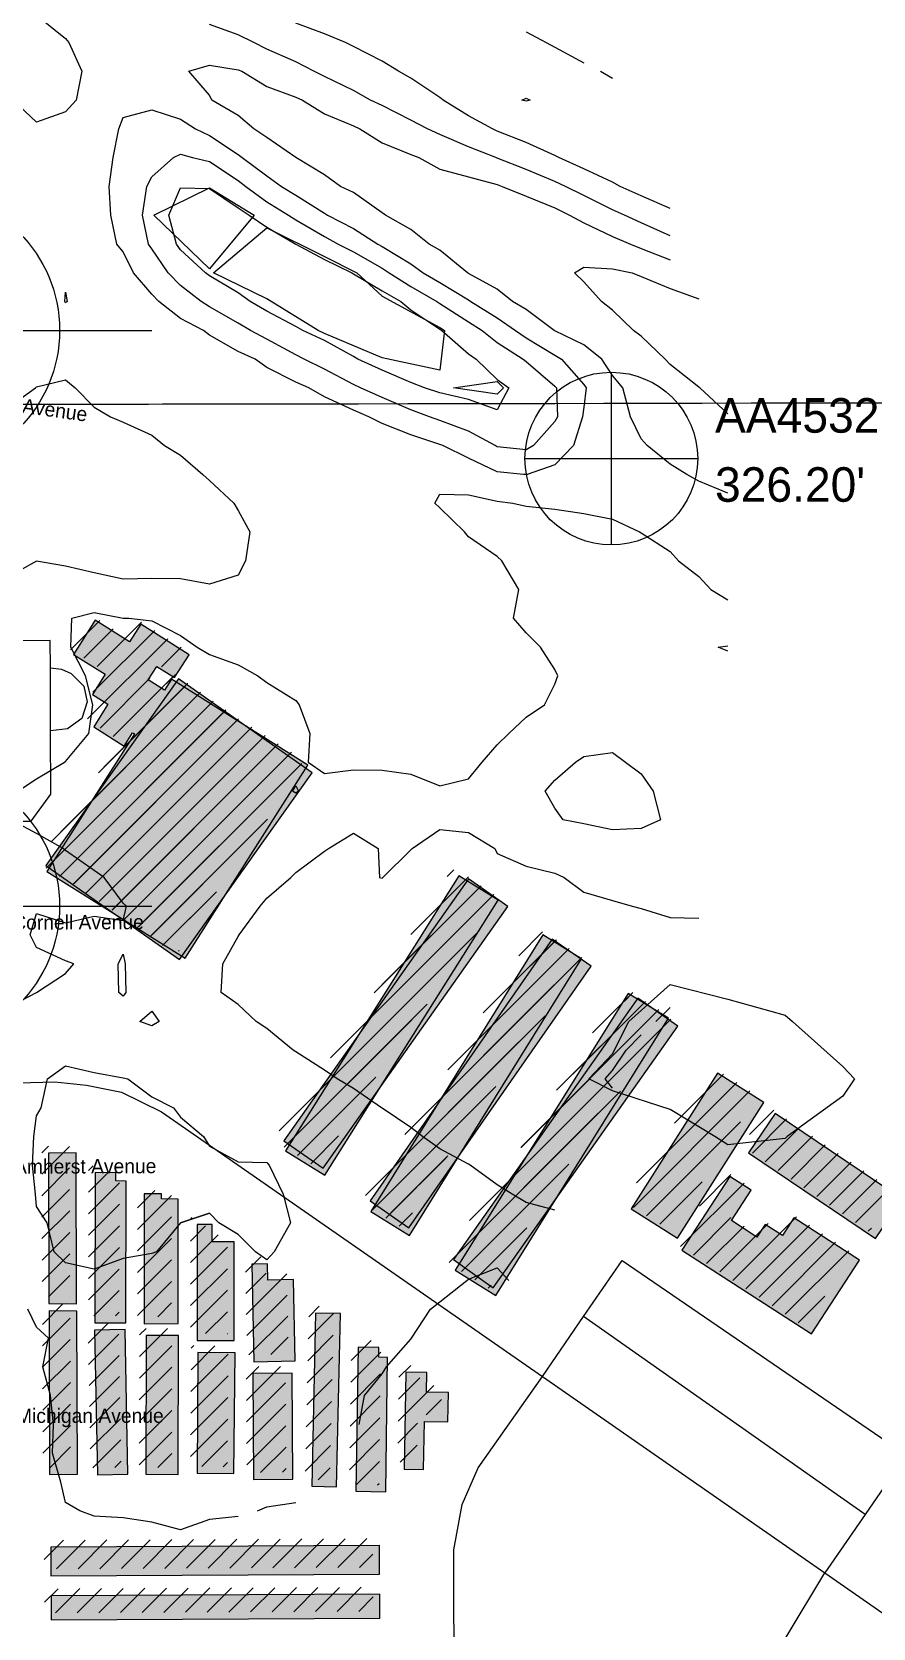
# Model space of a CAD drawing. Extents: x 6438959 to 7279357, y 1424492 to 2039161.
# Drawn here: x 6786750 to 6787626, y 1741830 to 1743494 of the extents above; entities that cross this region are included whole.
import ezdxf

# ---------------------------------------------------------------- set-up
doc = ezdxf.new("R2010")
doc.units = 21
for name, color, linetype in [('BENCHMARKS', 2, 'Continuous'), ('BM_LABELS', 2, 'Continuous'), ('BUILDINGS', 9, 'Continuous'), ('CL_LOCAL', 4, 'Continuous'), ('CL_MAJOR', 2, 'Continuous'), ('CONTOUR_1FT', 251, 'Continuous'), ('CONTOUR_INDEX', 150, 'Continuous'), ('CONTOUR_MAJOR', 92, 'Continuous'), ('PLSS_SECTION', 7, 'Continuous'), ('PLSS_SECTION_3D', 7, 'Continuous'), ('ROAD_LABELS', 3, 'Continuous')]:
    doc.layers.add(name, color=color, linetype=linetype)

msp = doc.modelspace()

# ---------------------------------------------------------------- hatches: boundary and pattern name
at = {"layer": 'BUILDINGS_HATCH'}
for points in [[(6787037.4, 1742729.7), (6786895.4, 1742819.2), (6786888.2, 1742807.9), (6786871.1, 1742818.6), (6786880.1, 1742832.5), (6786898.4, 1742821), (6786913.7, 1742844.8), (6786863.3, 1742876.5), (6786851.8, 1742858.2), (6786815.9, 1742880.8), (6786793.3, 1742844.9), (6786826.3, 1742824.5), (6786813, 1742803.2), (6786829.2, 1742793.2), (6786814.4, 1742769.7), (6786846.2, 1742749.6), (6786854.9, 1742763.5), (6786856.7, 1742762.4), (6786765.6, 1742619), (6786909.8, 1742528.4)], [(6786764.4, 1742625), (6786903.6, 1742527), (6787041.9, 1742721.7), (6786902.6, 1742819.7)], [(6787012.3, 1742338.3), (6787053.4, 1742309.6), (6787245.7, 1742582.4), (6787204.7, 1742611.1)], [(6787235.6, 1742589), (6787194.7, 1742614.5), (6787014.3, 1742327.9), (6787055.2, 1742302.4)], [(6787102.3, 1742275.7), (6787142.8, 1742247.7), (6787332.6, 1742520.3), (6787292, 1742548.3)], [(6787143.3, 1742239.7), (6787322.6, 1742527.8), (6787282.2, 1742552.9), (6787103, 1742264.5)], [(6787189.1, 1742214.4), (6787230.7, 1742185.2), (6787423, 1742457.7), (6787381.3, 1742486.8)], [(6787191.1, 1742203.3), (6787233.2, 1742177.1), (6787413.3, 1742465.9), (6787371.2, 1742491.8)], [(6787374.2, 1742267.5), (6787422.5, 1742236.9), (6787512.7, 1742378.2), (6787464.4, 1742408.8)], [(6787656.8, 1742277.5), (6787524.2, 1742366.7), (6787496.5, 1742325.7), (6787629, 1742236.4)], [(6786767.5, 1742168.6), (6786796.5, 1742168.4), (6786796.1, 1742325.7), (6786767.1, 1742325.5)], [(6786815.7, 1742148.6), (6786847.9, 1742148.5), (6786848.2, 1742296.3), (6786837.3, 1742296.6), (6786837.3, 1742304.9), (6786815.9, 1742305.1)], [(6787427.3, 1742224.2), (6787562.2, 1742137.2), (6787612.2, 1742213.7), (6787543.9, 1742258), (6787532, 1742239.7), (6787514.1, 1742251.2), (6787505.4, 1742238), (6787478.9, 1742255.2), (6787499.4, 1742286.7), (6787477, 1742301.1)], [(6786867, 1742147.5), (6786902.4, 1742147.8), (6786902.2, 1742277.4), (6786885, 1742277.7), (6786884.9, 1742283.1), (6786866.8, 1742283)], [(6786922.2, 1742130.1), (6786960.6, 1742130.1), (6786960.6, 1742233.1), (6786937.8, 1742232.9), (6786937.9, 1742251.2), (6786922.1, 1742251)], [(6787022.4, 1742193.6), (6786995.8, 1742193), (6786995.4, 1742210.1), (6786979, 1742209.6), (6786981.3, 1742108), (6787024.3, 1742108.8)], [(6786797.4, 1741990.7), (6786796.9, 1742160.8), (6786767.9, 1742160.9), (6786768.4, 1741990.5)], [(6787041.5, 1741978.2), (6787067.3, 1741977.7), (6787071.6, 1742158.3), (6787045.6, 1742158.8)], [(6786818.2, 1741990.2), (6786850.1, 1741990.8), (6786847.1, 1742141.5), (6786815.2, 1742140.9)], [(6786868.6, 1741991), (6786902.5, 1741990.5), (6786902.8, 1742135.4), (6786869.1, 1742135.5)], [(6786922.9, 1742117.8), (6786922.2, 1741991.8), (6786960.5, 1741991.4), (6786961.6, 1742117.3)], [(6787120.6, 1742112.5), (6787111.3, 1742112.8), (6787111.5, 1742122.9), (6787089.8, 1742123.1), (6787087.5, 1741973.1), (6787118.6, 1741972.6)], [(6786980.8, 1741985.3), (6787021.8, 1741985.7), (6787021.2, 1742096), (6786980.2, 1742095.7)], [(6787137.7, 1741996.1), (6787157.9, 1741995.9), (6787159, 1742045.8), (6787183.3, 1742045.3), (6787183.9, 1742075.8), (6787161.1, 1742076.4), (6787161.5, 1742096.8), (6787139.5, 1742097)], [(6786769.8, 1741884.9), (6787112.2, 1741886.6), (6787112.3, 1741916.5), (6786769.6, 1741914.8)], [(6787112.6, 1741840.8), (6787112.4, 1741865.9), (6786770, 1741864.2), (6786770.2, 1741839)]]:
    msp.add_hatch(color=251, dxfattribs=at).paths.add_polyline_path(points)
at = {"layer": 'BUILDINGS_SHADOW'}
h = msp.add_hatch(dxfattribs=at)
h.set_pattern_fill('ANSI31', scale=5)
h.paths.add_polyline_path([(6787030.4, 1742736.9), (6786888.5, 1742826.4), (6786881.3, 1742815), (6786864.2, 1742825.8), (6786873.2, 1742839.7), (6786891.4, 1742828.2), (6786906.7, 1742852), (6786856.4, 1742883.7), (6786844.8, 1742865.4), (6786808.9, 1742888), (6786786.4, 1742852.1), (6786819.3, 1742831.7), (6786806, 1742810.4), (6786822.2, 1742800.4), (6786807.5, 1742776.9), (6786839.3, 1742756.8), (6786847.9, 1742770.7), (6786849.7, 1742769.6), (6786758.6, 1742626.2), (6786902.9, 1742535.6)])
h = msp.add_hatch(dxfattribs=at)
h.set_pattern_fill('ANSI31', scale=5)
h.paths.add_polyline_path([(6786757.4, 1742632.2), (6786896.7, 1742534.2), (6787034.9, 1742728.9), (6786895.7, 1742826.9)])
h = msp.add_hatch(dxfattribs=at)
h.set_pattern_fill('ANSI31', scale=5)
h.paths.add_polyline_path([(6787005.3, 1742345.5), (6787046.4, 1742316.8), (6787238.8, 1742589.6), (6787197.7, 1742618.3)])
h = msp.add_hatch(dxfattribs=at)
h.set_pattern_fill('ANSI31', scale=5)
h.paths.add_polyline_path([(6787228.7, 1742596.2), (6787187.8, 1742621.7), (6787007.4, 1742335.1), (6787048.3, 1742309.6)])
h = msp.add_hatch(dxfattribs=at)
h.set_pattern_fill('ANSI31', scale=5)
h.paths.add_polyline_path([(6787136.4, 1742246.9), (6787315.6, 1742535), (6787275.3, 1742560.1), (6787096, 1742271.7)])
h = msp.add_hatch(dxfattribs=at)
h.set_pattern_fill('ANSI31', scale=5)
h.paths.add_polyline_path([(6787095.3, 1742282.9), (6787135.9, 1742254.9), (6787325.6, 1742527.5), (6787285.1, 1742555.5)])
h = msp.add_hatch(dxfattribs=at)
h.set_pattern_fill('ANSI31', scale=5)
h.paths.add_polyline_path([(6787182.2, 1742221.6), (6787223.8, 1742192.4), (6787416, 1742464.9), (6787374.4, 1742494)])
h = msp.add_hatch(dxfattribs=at)
h.set_pattern_fill('ANSI31', scale=5)
h.paths.add_polyline_path([(6787184.1, 1742210.5), (6787226.2, 1742184.3), (6787406.3, 1742473.1), (6787364.2, 1742499)])
h = msp.add_hatch(dxfattribs=at)
h.set_pattern_fill('ANSI31', scale=5)
h.paths.add_polyline_path([(6787367.3, 1742274.7), (6787415.5, 1742244.1), (6787505.8, 1742385.4), (6787457.5, 1742416)])
h = msp.add_hatch(dxfattribs=at)
h.set_pattern_fill('ANSI31', scale=5)
h.paths.add_polyline_path([(6787649.8, 1742284.7), (6787517.3, 1742373.9), (6787489.5, 1742332.9), (6787622.1, 1742243.6)])
h = msp.add_hatch(dxfattribs=at)
h.set_pattern_fill('ANSI31', scale=5)
h.paths.add_polyline_path([(6786760.6, 1742175.7), (6786789.6, 1742175.6), (6786789.2, 1742332.9), (6786760.2, 1742332.7)])
h = msp.add_hatch(dxfattribs=at)
h.set_pattern_fill('ANSI31', scale=5)
h.paths.add_polyline_path([(6786808.8, 1742155.8), (6786841, 1742155.7), (6786841.2, 1742303.5), (6786830.4, 1742303.8), (6786830.3, 1742312.1), (6786808.9, 1742312.3)])
h = msp.add_hatch(dxfattribs=at)
h.set_pattern_fill('ANSI31', scale=5)
h.paths.add_polyline_path([(6787420.3, 1742231.4), (6787555.2, 1742144.4), (6787605.3, 1742220.9), (6787536.9, 1742265.2), (6787525.1, 1742246.8), (6787507.1, 1742258.4), (6787498.4, 1742245.2), (6787471.9, 1742262.4), (6787492.5, 1742293.9), (6787470.1, 1742308.3)])
h = msp.add_hatch(dxfattribs=at)
h.set_pattern_fill('ANSI31', scale=5)
h.paths.add_polyline_path([(6786860, 1742154.7), (6786895.5, 1742155), (6786895.3, 1742284.6), (6786878, 1742284.9), (6786878, 1742290.3), (6786859.8, 1742290.2)])
h = msp.add_hatch(dxfattribs=at)
h.set_pattern_fill('ANSI31', scale=5)
h.paths.add_polyline_path([(6786915.3, 1742137.3), (6786953.6, 1742137.3), (6786953.7, 1742240.3), (6786930.8, 1742240.1), (6786931, 1742258.3), (6786915.1, 1742258.2)])
h = msp.add_hatch(dxfattribs=at)
h.set_pattern_fill('ANSI31', scale=5)
h.paths.add_polyline_path([(6787015.5, 1742200.8), (6786988.8, 1742200.2), (6786988.4, 1742217.3), (6786972, 1742216.8), (6786974.3, 1742115.2), (6787017.4, 1742116)])
h = msp.add_hatch(dxfattribs=at)
h.set_pattern_fill('ANSI31', scale=5)
h.paths.add_polyline_path([(6786790.4, 1741997.9), (6786789.9, 1742168), (6786760.9, 1742168.1), (6786761.4, 1741997.7)])
h = msp.add_hatch(dxfattribs=at)
h.set_pattern_fill('ANSI31', scale=5)
h.paths.add_polyline_path([(6787034.5, 1741985.4), (6787060.3, 1741984.9), (6787064.7, 1742165.5), (6787038.6, 1742166)])
h = msp.add_hatch(dxfattribs=at)
h.set_pattern_fill('ANSI31', scale=5)
h.paths.add_polyline_path([(6786811.2, 1741997.4), (6786843.2, 1741998), (6786840.2, 1742148.7), (6786808.2, 1742148.1)])
h = msp.add_hatch(dxfattribs=at)
h.set_pattern_fill('ANSI31', scale=5)
h.paths.add_polyline_path([(6786861.6, 1741998.2), (6786895.6, 1741997.7), (6786895.9, 1742142.6), (6786862.2, 1742142.7)])
h = msp.add_hatch(dxfattribs=at)
h.set_pattern_fill('ANSI31', scale=5)
h.paths.add_polyline_path([(6787113.7, 1742119.7), (6787104.3, 1742119.9), (6787104.5, 1742130.1), (6787082.9, 1742130.3), (6787080.6, 1741980.3), (6787111.6, 1741979.8)])
h = msp.add_hatch(dxfattribs=at)
h.set_pattern_fill('ANSI31', scale=5)
h.paths.add_polyline_path([(6786915.9, 1742125), (6786915.2, 1741999), (6786953.6, 1741998.5), (6786954.6, 1742124.5)])
h = msp.add_hatch(dxfattribs=at)
h.set_pattern_fill('ANSI31', scale=5)
h.paths.add_polyline_path([(6786973.9, 1741992.5), (6787014.9, 1741992.9), (6787014.2, 1742103.2), (6786973.2, 1742102.8)])
h = msp.add_hatch(dxfattribs=at)
h.set_pattern_fill('ANSI31', scale=5)
h.paths.add_polyline_path([(6787130.8, 1742003.3), (6787151, 1742003.1), (6787152, 1742053), (6787176.4, 1742052.4), (6787177, 1742083), (6787154.1, 1742083.6), (6787154.5, 1742104), (6787132.6, 1742104.2)])
h = msp.add_hatch(dxfattribs=at)
h.set_pattern_fill('ANSI31', scale=5)
h.paths.add_polyline_path([(6786762.9, 1741892.1), (6787105.3, 1741893.8), (6787105.4, 1741923.7), (6786762.7, 1741922)])
h = msp.add_hatch(dxfattribs=at)
h.set_pattern_fill('ANSI31', scale=5)
h.paths.add_polyline_path([(6787105.7, 1741848), (6787105.5, 1741873.1), (6786763.1, 1741871.4), (6786763.3, 1741846.2)])

# ---------------------------------------------------------------- linework, layer by layer
at = {"layer": 'BENCHMARKS'}
for p, q in [((6787353.7, 1742959.1, 326.2), (6787353.7, 1743139.1, 326.2)), ((6787263.7, 1743049.1, 326.2), (6787443.7, 1743049.1, 326.2))]:
    msp.add_line(p, q, dxfattribs=at)
msp.add_circle((6787353.7, 1743049.1, 326.2), 90, dxfattribs=at)
at = {"layer": 'BUILDINGS'}
for points in [[(6787037.4, 1742729.7), (6786895.4, 1742819.2), (6786888.2, 1742807.9), (6786871.1, 1742818.6), (6786880.1, 1742832.5), (6786898.4, 1742821), (6786913.7, 1742844.8), (6786863.3, 1742876.5), (6786851.8, 1742858.2), (6786815.9, 1742880.8), (6786793.3, 1742844.9), (6786826.3, 1742824.5), (6786813, 1742803.2), (6786829.2, 1742793.2), (6786814.4, 1742769.7), (6786846.2, 1742749.6), (6786854.9, 1742763.5), (6786856.7, 1742762.4), (6786765.6, 1742619), (6786909.8, 1742528.4), (6787037.4, 1742729.7)], [(6786764.4, 1742625), (6786903.6, 1742527), (6787041.9, 1742721.7), (6786902.6, 1742819.7), (6786764.4, 1742625)], [(6787012.3, 1742338.3), (6787053.4, 1742309.6), (6787245.7, 1742582.4), (6787204.7, 1742611.1), (6787012.3, 1742338.3)], [(6787235.6, 1742589), (6787194.7, 1742614.5), (6787014.3, 1742327.9), (6787055.2, 1742302.4), (6787235.6, 1742589)], [(6787102.3, 1742275.7), (6787142.8, 1742247.7), (6787332.6, 1742520.3), (6787292, 1742548.3), (6787102.3, 1742275.7)], [(6787143.3, 1742239.7), (6787322.6, 1742527.8), (6787282.2, 1742552.9), (6787103, 1742264.5), (6787143.3, 1742239.7)], [(6787189.1, 1742214.4), (6787230.7, 1742185.2), (6787423, 1742457.7), (6787381.3, 1742486.8), (6787189.1, 1742214.4)], [(6787191.1, 1742203.3), (6787233.2, 1742177.1), (6787413.3, 1742465.9), (6787371.2, 1742491.8), (6787191.1, 1742203.3)], [(6787374.2, 1742267.5), (6787422.5, 1742236.9), (6787512.7, 1742378.2), (6787464.4, 1742408.8), (6787374.2, 1742267.5)], [(6787656.8, 1742277.5), (6787524.2, 1742366.7), (6787496.5, 1742325.7), (6787629, 1742236.4), (6787656.8, 1742277.5)], [(6786767.5, 1742168.6), (6786796.5, 1742168.4), (6786796.1, 1742325.7), (6786767.1, 1742325.5), (6786767.5, 1742168.6)], [(6786815.7, 1742148.6), (6786847.9, 1742148.5), (6786848.2, 1742296.3), (6786837.3, 1742296.6), (6786837.3, 1742304.9), (6786815.9, 1742305.1), (6786815.7, 1742148.6)], [(6787427.3, 1742224.2), (6787562.2, 1742137.2), (6787612.2, 1742213.7), (6787543.9, 1742258), (6787532, 1742239.7), (6787514.1, 1742251.2), (6787505.4, 1742238), (6787478.9, 1742255.2), (6787499.4, 1742286.7), (6787477, 1742301.1), (6787427.3, 1742224.2)], [(6786867, 1742147.5), (6786902.4, 1742147.8), (6786902.2, 1742277.4), (6786885, 1742277.7), (6786884.9, 1742283.1), (6786866.8, 1742283), (6786867, 1742147.5)], [(6786922.2, 1742130.1), (6786960.6, 1742130.1), (6786960.6, 1742233.1), (6786937.8, 1742232.9), (6786937.9, 1742251.2), (6786922.1, 1742251), (6786922.2, 1742130.1)], [(6787022.4, 1742193.6), (6786995.8, 1742193), (6786995.4, 1742210.1), (6786979, 1742209.6), (6786981.3, 1742108), (6787024.3, 1742108.8), (6787022.4, 1742193.6)], [(6786797.4, 1741990.7), (6786796.9, 1742160.8), (6786767.9, 1742160.9), (6786768.4, 1741990.5), (6786797.4, 1741990.7)], [(6787041.5, 1741978.2), (6787067.3, 1741977.7), (6787071.6, 1742158.3), (6787045.6, 1742158.8), (6787041.5, 1741978.2)], [(6786818.2, 1741990.2), (6786850.1, 1741990.8), (6786847.1, 1742141.5), (6786815.2, 1742140.9), (6786818.2, 1741990.2)], [(6786868.6, 1741991), (6786902.5, 1741990.5), (6786902.8, 1742135.4), (6786869.1, 1742135.5), (6786868.6, 1741991)], [(6786922.9, 1742117.8), (6786922.2, 1741991.8), (6786960.5, 1741991.4), (6786961.6, 1742117.3), (6786922.9, 1742117.8)], [(6787120.6, 1742112.5), (6787111.3, 1742112.8), (6787111.5, 1742122.9), (6787089.8, 1742123.1), (6787087.5, 1741973.1), (6787118.6, 1741972.6), (6787120.6, 1742112.5)], [(6786980.8, 1741985.3), (6787021.8, 1741985.7), (6787021.2, 1742096), (6786980.2, 1742095.7), (6786980.8, 1741985.3)], [(6787137.7, 1741996.1), (6787157.9, 1741995.9), (6787159, 1742045.8), (6787183.3, 1742045.3), (6787183.9, 1742075.8), (6787161.1, 1742076.4), (6787161.5, 1742096.8), (6787139.5, 1742097), (6787137.7, 1741996.1)], [(6786769.8, 1741884.9), (6787112.2, 1741886.6), (6787112.3, 1741916.5), (6786769.6, 1741914.8), (6786769.8, 1741884.9)], [(6787112.6, 1741840.8), (6787112.4, 1741865.9), (6786770, 1741864.2), (6786770.2, 1741839), (6787112.6, 1741840.8)]]:
    msp.add_lwpolyline(points, close=True, dxfattribs=at)
at = {"layer": 'CL_LOCAL'}
for points in [[(6786684.4, 1742671.2), (6786749.3, 1742671.4), (6786769.7, 1742699.5), (6786769.5, 1742765.4), (6786769.2, 1742831.1), (6786769.1, 1742859.6), (6786684.9, 1742859.3)], [(6786769.2, 1742831.1), (6786780.9, 1742829.8), (6786790.8, 1742825.2), (6786804.2, 1742812.1), (6786807.4, 1742795.8), (6786802.1, 1742778.3), (6786787.1, 1742767.4), (6786769.5, 1742765.4)], [(6787281.8, 1742092.7), (6787324.8, 1742155.3), (6787365, 1742213.5), (6787661, 1742011), (6787618, 1741948.7), (6787576.2, 1741888.1)], [(6787618, 1741948.7), (6787324.8, 1742155.3)], [(6787192.3, 1740491.3), (6787192, 1740637.8), (6787191.8, 1740737.1), (6787191.7, 1740805.8), (6787190.8, 1740983.3), (6787190.6, 1741135.3), (6787191, 1741183.6), (6787190.7, 1741343.1), (6787190.6, 1741396.2), (6787190.2, 1741558.2), (6787190.2, 1741601.5), (6787189.5, 1741912.1), (6787198.1, 1741959.2), (6787214.9, 1741997.4), (6787281.8, 1742092.7)], [(6787473.8, 1740993.8), (6787473.4, 1741034.6), (6787480, 1741080.1), (6787478.1, 1741150.6), (6787474.2, 1741385), (6787470, 1741397.9), (6787464.2, 1741424.7), (6787465.5, 1741510.6), (6787468.2, 1741526.4), (6787474.6, 1741543.5), (6787478.4, 1741548.1), (6787489.5, 1741561.4), (6787495.9, 1741574.9), (6787498.6, 1741595.2), (6787496.1, 1741744.4), (6787499.3, 1741760.2), (6787510.9, 1741782.6), (6787527.8, 1741808.3), (6787535.9, 1741821), (6787576.2, 1741888.1)]]:
    msp.add_lwpolyline(points, dxfattribs=at)
at = {"layer": 'CL_MAJOR'}
msp.add_lwpolyline([(6786685, 1742397.3), (6786774, 1742399.8), (6786806.7, 1742396.2), (6786843.2, 1742389), (6786885.1, 1742368.6), (6787281.8, 1742092.7), (6787576.2, 1741888.1), (6787700.4, 1741801.7), (6787838.9, 1741705.4), (6788239.4, 1741426.9), (6788363.1, 1741340.9), (6788433.5, 1741292), (6788496, 1741248.5), (6788785.3, 1741047.3), (6789020.6, 1740883.8), (6789043.3, 1740868), (6789059.7, 1740856.6), (6789252.8, 1740722.3), (6789338.6, 1740662.7), (6789426.4, 1740601.6), (6789442.9, 1740590.1), (6789572.8, 1740499.8)], dxfattribs=at)
at = {"layer": 'CONTOUR_1FT'}
for points, elevation in [([(6786784.9, 1743410.4), (6786754.9, 1743399.6), (6786730.6, 1743422.7), (6786724.9, 1743426.9), (6786701.4, 1743452.7), (6786694.9, 1743463.9), (6786682.6, 1743482.7), (6786676.3, 1743512.7), (6786694.9, 1743524.7), (6786724.9, 1743522.3), (6786751.7, 1743512.7), (6786754.9, 1743511.3), (6786784.9, 1743487), (6786788.3, 1743482.7), (6786801.9, 1743452.7), (6786796.1, 1743422.7), (6786784.9, 1743410.4)], 327), ([(6787414.9, 1743281.4), (6787384.9, 1743294.9), (6787367.5, 1743302.7), (6787354.9, 1743308.5), (6787324.9, 1743323.2), (6787306, 1743332.7), (6787294.9, 1743338), (6787264.9, 1743350.5), (6787234.9, 1743362.1), (6787233.3, 1743362.7), (6787204.9, 1743373.9), (6787174.9, 1743387), (6787162.1, 1743392.7), (6787144.9, 1743401.8), (6787114.9, 1743417), (6787102.9, 1743422.7), (6787084.9, 1743432.6), (6787054.9, 1743447.4), (6787043.7, 1743452.7), (6787024.9, 1743462.4), (6786994.9, 1743475.7), (6786981.1, 1743482.7), (6786964.9, 1743490.7), (6786934.9, 1743501.6)], 327), ([(6787414.9, 1743309.8), (6787384.9, 1743322.8), (6787363, 1743332.7), (6787354.9, 1743337.1), (6787324.9, 1743350.9), (6787299.1, 1743362.7), (6787294.9, 1743365.1), (6787264.9, 1743378.6), (6787234.9, 1743390.4), (6787229.7, 1743392.7), (6787204.9, 1743406.4), (6787178.4, 1743422.7), (6787174.9, 1743425.5), (6787144.9, 1743445.4), (6787132, 1743452.7), (6787114.9, 1743463.4), (6787084.9, 1743478.6), (6787076.6, 1743482.7), (6787054.9, 1743491.6), (6787024.9, 1743502.7)], 326), ([(6787264.9, 1743493.8), (6787285.8, 1743482.7), (6787294.9, 1743477.8), (6787324.9, 1743461.5)], 326), ([(6787474.9, 1743013.2), (6787444.9, 1743025.6), (6787432.3, 1743032.7), (6787414.9, 1743043.3), (6787390.9, 1743062.7), (6787384.9, 1743069.8), (6787373.5, 1743092.7), (6787365.6, 1743122.7), (6787354.9, 1743135.7), (6787343.7, 1743152.7), (6787324.9, 1743167.7), (6787294.9, 1743182.2), (6787294, 1743182.7), (6787264.9, 1743204.6), (6787250.7, 1743212.7), (6787234.9, 1743225.8), (6787204.9, 1743242.1), (6787203.8, 1743242.7), (6787174.9, 1743266.4), (6787163.8, 1743272.7), (6787144.9, 1743288), (6787118.3, 1743302.7), (6787114.9, 1743305.3), (6787084.9, 1743326.5), (6787071.6, 1743332.7), (6787054.9, 1743344.9), (6787024.9, 1743362.7), (6787024.9, 1743362.7), (6786994.9, 1743383.6), (6786981.2, 1743392.7), (6786964.9, 1743406.6), (6786937.4, 1743422.7), (6786934.9, 1743427.7), (6786913.5, 1743452.7), (6786934.9, 1743459.1), (6786964.9, 1743454.2), (6786968.8, 1743452.7), (6786994.9, 1743436.8), (6787024.9, 1743425.7), (6787031.9, 1743422.7), (6787054.9, 1743408.5), (6787084.9, 1743395.9), (6787091.6, 1743392.7), (6787114.9, 1743378.2), (6787144.9, 1743366.1), (6787153, 1743362.7), (6787174.9, 1743350.6), (6787204.9, 1743342.6), (6787234.9, 1743334.6), (6787240.1, 1743332.7), (6787264.9, 1743322.5), (6787294.9, 1743310.5), (6787310.2, 1743302.7), (6787324.9, 1743294.7), (6787354.9, 1743280.5), (6787373.6, 1743272.7), (6787384.9, 1743268.1), (6787414.9, 1743256.1)], 328), ([(6787342.5, 1743452.7), (6787354.9, 1743445.5)], 326), ([(6787264.9, 1743421.6), (6787260.6, 1743422.7), (6787264.9, 1743424.8), (6787269.2, 1743422.7), (6787264.9, 1743421.6)], 325), ([(6787294.9, 1743042.6), (6787266, 1743032.7), (6787264.9, 1743032.4), (6787262.2, 1743032.7), (6787234.9, 1743035.3), (6787204.9, 1743049.5), (6787178, 1743062.7), (6787174.9, 1743063.9), (6787144.9, 1743074), (6787114.9, 1743085.7), (6787101.1, 1743092.7), (6787084.9, 1743099.6), (6787054.9, 1743113.6), (6787038.6, 1743122.7), (6787024.9, 1743128.9), (6786994.9, 1743144.2), (6786982.5, 1743152.7), (6786964.9, 1743160.7), (6786934.9, 1743177.7), (6786928.9, 1743182.7), (6786904.9, 1743195.2), (6786882.2, 1743212.7), (6786874.9, 1743220.4), (6786855.7, 1743242.7), (6786844.9, 1743264.4), (6786838.5, 1743272.7), (6786832.2, 1743302.7), (6786830.6, 1743332.7), (6786834.6, 1743362.7), (6786840.4, 1743392.7), (6786844.9, 1743404.7), (6786874.9, 1743412.7), (6786904.9, 1743402.8), (6786920.5, 1743392.7), (6786934.9, 1743385.9), (6786964.9, 1743366), (6786969, 1743362.7), (6786994.9, 1743343.6), (6787010.1, 1743332.7), (6787024.9, 1743323.6), (6787054.9, 1743304.7), (6787057.9, 1743302.7), (6787084.9, 1743289), (6787110.5, 1743272.7), (6787114.9, 1743270.2), (6787144.9, 1743252), (6787157.5, 1743242.7), (6787174.9, 1743232.5), (6787204.9, 1743214.4), (6787207.2, 1743212.7), (6787234.9, 1743195.8), (6787254, 1743182.7), (6787264.9, 1743175), (6787294.9, 1743156.8), (6787301.6, 1743152.7), (6787324.9, 1743126.4), (6787327.6, 1743122.7), (6787324.9, 1743102.7), (6787323.8, 1743092.7), (6787314.3, 1743062.7), (6787294.9, 1743042.6)], 327), ([(6787264.9, 1743058.3), (6787234.9, 1743061.4), (6787232.5, 1743062.7), (6787204.9, 1743077.6), (6787174.9, 1743088.9), (6787164.2, 1743092.7), (6787144.9, 1743099.9), (6787114.9, 1743112.9), (6787092.5, 1743122.7), (6787084.9, 1743126.4), (6787054.9, 1743142.3), (6787033.6, 1743152.7), (6787024.9, 1743157.3), (6786994.9, 1743173.6), (6786977.7, 1743182.7), (6786964.9, 1743190.3), (6786934.9, 1743207.3), (6786926.3, 1743212.7), (6786904.9, 1743229.4), (6786892.1, 1743242.7), (6786874.9, 1743267.6), (6786871.6, 1743272.7), (6786865.3, 1743302.7), (6786869.7, 1743332.7), (6786874.9, 1743342.7), (6786897.4, 1743362.7), (6786904.9, 1743366.3), (6786917.4, 1743362.7), (6786934.9, 1743358.8), (6786964.9, 1743338.8), (6786972.8, 1743332.7), (6786994.9, 1743316.7), (6787017.3, 1743302.7), (6787024.9, 1743297.9), (6787054.9, 1743280.5), (6787069.2, 1743272.7), (6787084.9, 1743264.6), (6787114.9, 1743247.5), (6787122.1, 1743242.7), (6787144.9, 1743228.6), (6787172, 1743212.7), (6787174.9, 1743210.6), (6787204.9, 1743191.5), (6787219, 1743182.7), (6787234.9, 1743170.2), (6787261.8, 1743152.7), (6787264.9, 1743150.2), (6787294.9, 1743124.7), (6787296.7, 1743122.7), (6787297.5, 1743092.7), (6787294.9, 1743087.6), (6787272.6, 1743062.7), (6787264.9, 1743058.3)], 326), ([(6787234.9, 1743099.8), (6787204.9, 1743110.7), (6787174.9, 1743117.7), (6787158.9, 1743122.7), (6787144.9, 1743128.5), (6787114.9, 1743141.3), (6787089.6, 1743152.7), (6787084.9, 1743155.4), (6787054.9, 1743172), (6787032.2, 1743182.7), (6787024.9, 1743186.7), (6786994.9, 1743202.6), (6786977.5, 1743212.7), (6786964.9, 1743221.7), (6786934.9, 1743239.7), (6786931, 1743242.7), (6786904.9, 1743266.7), (6786900.6, 1743272.7), (6786892.8, 1743302.7), (6786904.9, 1743331.4), (6786934.9, 1743330.6), (6786964.9, 1743310.5), (6786976.3, 1743302.7), (6786994.9, 1743290.4), (6787024.9, 1743272.7), (6787024.9, 1743272.7), (6787054.9, 1743256.6), (6787083.4, 1743242.7), (6787084.9, 1743241.8), (6787114.9, 1743223.9), (6787134.5, 1743212.7), (6787144.9, 1743204), (6787174.9, 1743184), (6787177.2, 1743182.7), (6787204.9, 1743158.3), (6787213, 1743152.7), (6787234.9, 1743131.6), (6787246.9, 1743122.7), (6787234.9, 1743099.8)], 325), ([(6787474.9, 1743095.9), (6787446, 1743122.7), (6787444.9, 1743123.7), (6787414.9, 1743147.2), (6787409.6, 1743152.7), (6787384.9, 1743176.7), (6787376.8, 1743182.7), (6787354.9, 1743203.8), (6787343.5, 1743212.7), (6787324.9, 1743233.2), (6787315.4, 1743242.7), (6787324.9, 1743248.5), (6787354.9, 1743246.7), (6787375.5, 1743242.7), (6787384.9, 1743238.7), (6787414.9, 1743226.5), (6787444.9, 1743215.7)], 329), ([(6786784.9, 1743211.3), (6786784.2, 1743212.7), (6786784.9, 1743222.7), (6786786.6, 1743212.7), (6786784.9, 1743211.3)], 327), ([(6786724.9, 1743102), (6786753.9, 1743122.7), (6786754.9, 1743124), (6786784.9, 1743131.3), (6786794.9, 1743122.7), (6786814.9, 1743102.7), (6786832, 1743092.7), (6786844.9, 1743087.1), (6786874.9, 1743073.6), (6786888.2, 1743062.7), (6786904.9, 1743052.7), (6786928, 1743032.7), (6786934.9, 1743026.3), (6786960.3, 1743002.7), (6786964.9, 1742995.2), (6786976.9, 1742972.7), (6786972.4, 1742942.7), (6786964.9, 1742927.7), (6786934.9, 1742918.4), (6786904.9, 1742923.7), (6786874.9, 1742924.3), (6786844.9, 1742923.4), (6786814.9, 1742930.2), (6786784.9, 1742936.9), (6786754.9, 1742942.2), (6786724.9, 1742925.7)], 327), ([(6786735.4, 1742702.7), (6786754.9, 1742715.5), (6786784.1, 1742732.7), (6786784.9, 1742733.5), (6786809.4, 1742762.7), (6786813.4, 1742792.7), (6786805.7, 1742822.7), (6786790.5, 1742852.7), (6786791.7, 1742882.7), (6786814.9, 1742888.6), (6786844.9, 1742883), (6786850.9, 1742882.7), (6786874.9, 1742880), (6786904.9, 1742864.7), (6786922.3, 1742852.7), (6786934.9, 1742845), (6786964.9, 1742834.1), (6786985.2, 1742822.7), (6786994.9, 1742815.8), (6787024.9, 1742797.2), (6787028.3, 1742792.7), (6787039.6, 1742762.7), (6787037.7, 1742732.7), (6787054.9, 1742721.1), (6787084.9, 1742724.9), (6787114.9, 1742724.3), (6787144.9, 1742720.2), (6787174.9, 1742708.2), (6787204.9, 1742715.3), (6787219.2, 1742732.7), (6787234.9, 1742750.7), (6787246.9, 1742762.7), (6787264.9, 1742779.8), (6787284.2, 1742792.7), (6787294.9, 1742814.1), (6787298, 1742822.7), (6787294.9, 1742829.4), (6787279.9, 1742852.7), (6787264.9, 1742867.7), (6787251.8, 1742882.7), (6787257.4, 1742912.7), (6787239.6, 1742942.7), (6787234.9, 1742947), (6787204.9, 1742967.7), (6787200.7, 1742972.7), (6787174.9, 1742997.7), (6787169.9, 1743002.7), (6787174.9, 1743012.1), (6787204.9, 1743011.3), (6787234.9, 1743004.9), (6787251, 1743002.7), (6787264.9, 1742999.4), (6787294.9, 1742996.3), (6787324.9, 1742991.9), (6787354.9, 1742985.9), (6787383, 1742972.7), (6787384.9, 1742971.8), (6787414.9, 1742952.4), (6787423.5, 1742942.7), (6787444.9, 1742926.4), (6787457.5, 1742912.7), (6787474.9, 1742902.1)], 328), ([(6787474.9, 1742848.4), (6787464.9, 1742852.7), (6787474.9, 1742853.9)], 329), ([(6787354.9, 1742662.3), (6787324.9, 1742668.5), (6787303.5, 1742672.7), (6787294.9, 1742684.7), (6787284.9, 1742702.7), (6787294.9, 1742713.9), (6787316.3, 1742732.7), (6787324.9, 1742738.7), (6787354.9, 1742742.7), (6787368.5, 1742732.7), (6787384.9, 1742720.7), (6787397.2, 1742702.7), (6787404.9, 1742672.7), (6787384.9, 1742663.8), (6787354.9, 1742662.3)], 328), ([(6787024.9, 1742700.6), (6787021.4, 1742702.7), (6787024.9, 1742708.1), (6787027.7, 1742702.7), (6787024.9, 1742700.6)], 328), ([(6786724.9, 1742477.2), (6786754.9, 1742492.7), (6786754.9, 1742492.7), (6786784.9, 1742512.7), (6786793.5, 1742522.7), (6786784.9, 1742525.8), (6786754.9, 1742539.8), (6786748, 1742552.7), (6786754.9, 1742575.2), (6786784.9, 1742565.4), (6786814.9, 1742572.4), (6786844.9, 1742567.7), (6786848.6, 1742582.7), (6786844.9, 1742585.8), (6786825.3, 1742612.7), (6786814.9, 1742619.8), (6786784.9, 1742640.8), (6786782.7, 1742642.7), (6786754.9, 1742658.6), (6786728.5, 1742672.7)], 328), ([(6787294.9, 1742265.8), (6787264.9, 1742273.9), (6787250.2, 1742282.7), (6787234.9, 1742292.5), (6787206.7, 1742312.7), (6787204.9, 1742314), (6787174.9, 1742329.8), (6787156.9, 1742342.7), (6787144.9, 1742352.1), (6787114.9, 1742372.1), (6787114.2, 1742372.7), (6787084.9, 1742392.7), (6787068, 1742402.7), (6787054.9, 1742412), (6787024.9, 1742430.8), (6787022.2, 1742432.7), (6786994.9, 1742455.1), (6786983.8, 1742462.7), (6786964.9, 1742480.3), (6786947.3, 1742492.7), (6786949, 1742522.7), (6786964.9, 1742551.1), (6786966, 1742552.7), (6786987.8, 1742582.7), (6786994.9, 1742590.9), (6787019.7, 1742612.7), (6787024.9, 1742617.7), (6787054.9, 1742640.1), (6787058.9, 1742642.7), (6787084.9, 1742658.9), (6787110.9, 1742642.7), (6787112.2, 1742612.7), (6787114.9, 1742612), (6787115.6, 1742612.7), (6787144.9, 1742641.3), (6787146.2, 1742642.7), (6787174.9, 1742662.7), (6787204.9, 1742659.4), (6787232.2, 1742642.7), (6787234.9, 1742637.7), (6787264.9, 1742624.5), (6787294.9, 1742617), (6787304.6, 1742612.7), (6787324.9, 1742597.4), (6787354.9, 1742588.8), (6787375.5, 1742582.7), (6787384.9, 1742580.3), (6787414.9, 1742570.8), (6787444.9, 1742570.4)], 329), ([(6786844.9, 1742488.9), (6786840.6, 1742492.7), (6786839.9, 1742522.7), (6786844.9, 1742532.7), (6786847.2, 1742522.7), (6786847.9, 1742492.7), (6786844.9, 1742488.9)], 328), ([(6787399.9, 1742462.7), (6787414.9, 1742477)], 330), ([(6786874.9, 1742458.1), (6786862.4, 1742462.7), (6786874.9, 1742473.4), (6786882.4, 1742462.7), (6786874.9, 1742458.1)], 328), ([(6787354.9, 1742393), (6787347.4, 1742402.7), (6787354.9, 1742411.4), (6787369.2, 1742432.7), (6787384.9, 1742448.7)], 330), ([(6786904.9, 1742252.7), (6786934.9, 1742262.7), (6786904.9, 1742252.7), (6786879.9, 1742222.7), (6786874.9, 1742220.8), (6786844.9, 1742215.6), (6786814.9, 1742204.4), (6786784.9, 1742211), (6786773.2, 1742222.7), (6786765.8, 1742252.7), (6786754.9, 1742269.8), (6786753.6, 1742282.7), (6786750.5, 1742312.7), (6786752.1, 1742342.7), (6786754.9, 1742364.1), (6786759.5, 1742372.7), (6786766.1, 1742402.7), (6786784.9, 1742416.3), (6786814.9, 1742409.5), (6786844.9, 1742403.9), (6786849.9, 1742402.7), (6786874.9, 1742383.9), (6786897.4, 1742372.7), (6786904.9, 1742362.7), (6786928.9, 1742342.7), (6786934.9, 1742332.7), (6786964.9, 1742316.4), (6786994.9, 1742315.7), (6786997.3, 1742312.7), (6787011.6, 1742282.7), (6787019.4, 1742252.7), (6787002.4, 1742222.7), (6786994.9, 1742214.1), (6786982.9, 1742222.7), (6786964.9, 1742240.7), (6786944.9, 1742252.7), (6786934.9, 1742262.7)], 329), ([(6787091.1, 1742042.7), (6787096.4, 1742072.7), (6787114.9, 1742095.5), (6787119.3, 1742102.7), (6787144.9, 1742131.7), (6787145.4, 1742132.7), (6787165.2, 1742162.7), (6787174.9, 1742170.5), (6787203.2, 1742192.7), (6787204.9, 1742194), (6787234.9, 1742206), (6787246.9, 1742192.7)], 328), ([(6786964.9, 1741946.7), (6786934.9, 1741943.7), (6786904.9, 1741932.7), (6786874.9, 1741940.7), (6786844.9, 1741945.2), (6786814.9, 1741947.2), (6786799.9, 1741952.7), (6786784.9, 1741961.3), (6786780, 1741982.7), (6786771.6, 1742012.7), (6786772.5, 1742042.7), (6786769.3, 1742072.7), (6786761.3, 1742102.7), (6786767.1, 1742132.7), (6786754.9, 1742144.1), (6786745.9, 1742162.7)], 328), ([(6786984.9, 1741952.7), (6786994.9, 1741957), (6787024.9, 1741961.3)], 328)]:
    msp.add_lwpolyline(points, dxfattribs=dict(at, elevation=elevation))
at = {"layer": 'CONTOUR_INDEX', "elevation": 330}
msp.add_lwpolyline([(6787534.9, 1742340.7), (6787474.9, 1742334.1), (6787461.4, 1742342.7), (6787414.9, 1742370.8), (6787354.9, 1742390.2), (6787330.2, 1742402.7), (6787354.9, 1742428.9), (6787371.8, 1742462.7), (6787414.9, 1742501), (6787474.9, 1742485.8), (6787534.9, 1742469.2), (6787542.4, 1742462.7), (6787594.9, 1742415.8), (6787607.1, 1742402.7), (6787594.9, 1742384.9), (6787536.9, 1742342.7), (6787534.9, 1742340.7)], dxfattribs=at)
at = {"layer": 'CONTOUR_MAJOR', "elevation": 325}
for points in [[(6786934.9, 1743247), (6786877.1, 1743302.7), (6786934.9, 1743331.2), (6786981.7, 1743302.7), (6786934.9, 1743247)], [(6787174.9, 1743141.4), (6787114.9, 1743154.2), (6787054.9, 1743179.4), (6787048.1, 1743182.7), (6786994.9, 1743215.7), (6786939.2, 1743242.7), (6786994.9, 1743289.4), (6787054.9, 1743259.8), (6787088.4, 1743242.7), (6787114.9, 1743218.2), (6787174.9, 1743185.6), (6787179.7, 1743182.7), (6787174.9, 1743141.4)], [(6787234.9, 1743116.2), (6787189.2, 1743122.7), (6787234.9, 1743129.5), (6787241.3, 1743122.7), (6787234.9, 1743116.2)]]:
    msp.add_lwpolyline(points, dxfattribs=at)
at = {"layer": 'IMG_ALIGN_NEAR'}
for p, q in [((6786394.9, 1743182.7, 321.2), (6786874.9, 1743182.7, 321.2)), ((6786394.9, 1742582.7, 321.2), (6786874.9, 1742582.7, 321.2))]:
    msp.add_line(p, q, dxfattribs=at)
for centre in [(6786634.9, 1743182.7, 321.2), (6786634.9, 1742582.7, 321.2)]:
    msp.add_circle(centre, 144, dxfattribs=at)
at = {"layer": 'PLSS_SECTION'}
msp.add_lwpolyline([(6785319.2, 1743103.4), (6785327, 1741782.9), (6785334.7, 1740462.4), (6785342.4, 1739141.9), (6785350.2, 1737821.4), (6786717.1, 1737830.4), (6788036.6, 1737839.1), (6789355.5, 1737845.8), (6790674.5, 1737852.6), (6790667, 1739172.2), (6790659.6, 1740491.8), (6790652.1, 1741811.3), (6790644.6, 1743130.9), (6789327.5, 1743119.2), (6788010.4, 1743107.5), (6786681.6, 1743105.3), (6785319.2, 1743103.4)], dxfattribs=at)
msp.add_lwpolyline([(6785319.2, 1743103.4), (6785327, 1741782.9), (6785334.7, 1740462.4), (6785342.4, 1739141.9), (6785350.2, 1737821.4), (6786717.1, 1737830.4), (6788036.6, 1737839.1), (6789355.5, 1737845.8), (6790674.5, 1737852.6), (6790667, 1739172.2), (6790659.6, 1740491.8), (6790652.1, 1741811.3), (6790644.6, 1743130.9), (6789327.5, 1743119.2), (6788010.4, 1743107.5), (6786681.6, 1743105.3), (6785319.2, 1743103.4)], dxfattribs=at)
at = {"layer": 'PLSS_SECTION_3D'}
for p, q in [((6786783.8, 1743105.5, 326.9), (6786732.7, 1743105.4, 326.9)), ((6786834.9, 1743105.6, 327), (6786783.8, 1743105.5, 326.9)), ((6786886, 1743105.7, 327.1), (6786834.9, 1743105.6, 327)), ((6786937.1, 1743105.8, 327.2), (6786886, 1743105.7, 327.1)), ((6786988.2, 1743105.8, 327.5), (6786937.1, 1743105.8, 327.2)), ((6787039.3, 1743105.9, 327.3), (6786988.2, 1743105.8, 327.5)), ((6787090.4, 1743106, 326.8), (6787039.3, 1743105.9, 327.3)), ((6787141.5, 1743106.1, 326.1), (6787090.4, 1743106, 326.8)), ((6787192.7, 1743106.2, 325.6), (6787141.5, 1743106.1, 326.1)), ((6787243.8, 1743106.3, 325.4), (6787192.7, 1743106.2, 325.6)), ((6787294.9, 1743106.3, 326.6), (6787243.8, 1743106.3, 325.4)), ((6787346, 1743106.4, 327.7), (6787294.9, 1743106.3, 326.6)), ((6787397.1, 1743106.5, 328.4), (6787346, 1743106.4, 327.7)), ((6787448.2, 1743106.6, 328.8), (6787397.1, 1743106.5, 328.4)), ((6787499.3, 1743106.7, 329.2), (6787448.2, 1743106.6, 328.8)), ((6787550.4, 1743106.8, 329.6), (6787499.3, 1743106.7, 329.2)), ((6787601.5, 1743106.8, 329.7), (6787550.4, 1743106.8, 329.6)), ((6787652.7, 1743106.9, 329), (6787601.5, 1743106.8, 329.7))]:
    msp.add_line(p, q, dxfattribs=at)

# ---------------------------------------------------------------- texts
at = {"layer": 'BM_LABELS'}
for s, p in [('AA4532 FAT MON', (6787461.7, 1743076.1, 326.2)), ("326.20'", (6787461.7, 1743004.1, 326.2))]:
    msp.add_text(s, height=36, dxfattribs=at).set_placement(p)
at = {"layer": 'ROAD_LABELS'}
for s, rotation, p in [('East Shields Avenue', -7.8909, (6786623.3, 1743113)), ('East Cornell Avenue', 0.2356, (6786683.8, 1742558)), ('East Amherst Avenue', 0.2408, (6786685.7, 1742303.7)), ('East Michigan Avenue', 0.0377, (6786687.7, 1742044.2))]:
    msp.add_text(s, height=15, rotation=rotation, dxfattribs=at).set_placement(p)

doc.saveas('drawing.dxf')
